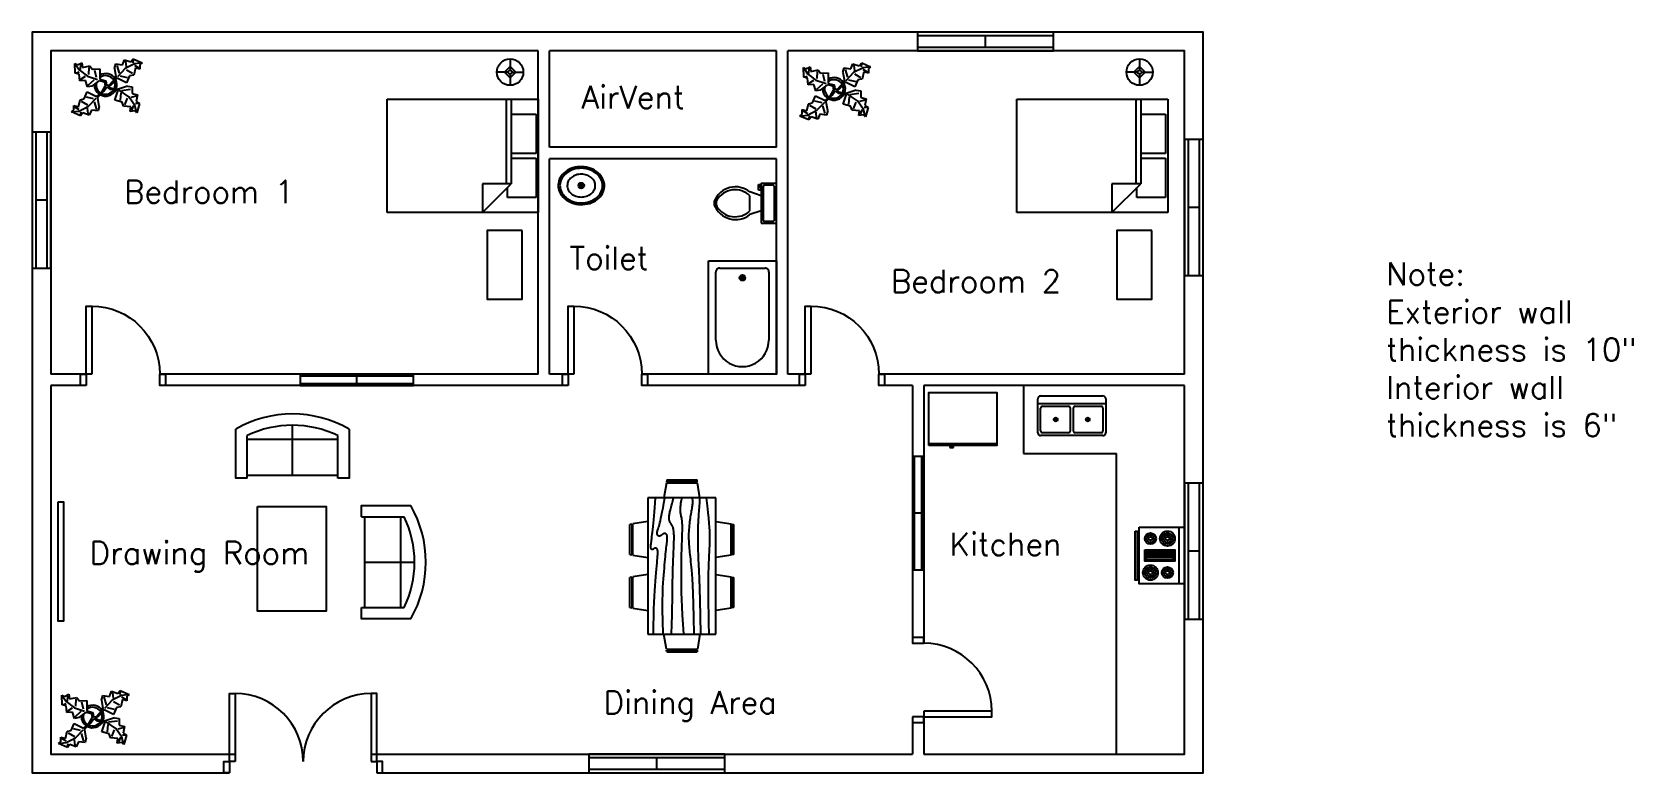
# Model space of a CAD drawing. Header units: inches. Extents: x -34 to 837, y -10 to 1028.
# Drawn here: x -10 to 837, y -10 to 382 of the extents above; entities that cross this region are included whole.
import ezdxf

# ---------------------------------------------------------------- set-up
doc = ezdxf.new("R2010")
doc.units = ezdxf.units.IN
for name, color, linetype in [('Blocks', 130, 'Continuous'), ('Door', 200, 'Continuous'), ('Text', 50, 'Continuous'), ('Window', 30, 'Continuous')]:
    doc.layers.add(name, color=color, linetype=linetype)
doc.styles.get("Standard").update_dxf_attribs({"font": 'simplex.shx'})

# ---------------------------------------------------------------- blocks, each defined once
blk = doc.blocks.new('Door1')
at = {"layer": 'Door'}
for points in [[(-6, 6), (-3, 6), (-3, 42), (-6, 42)], [(-45, 0), (-42, 0), (-42, 6), (-45, 6)], [(-3, 0), (0, 0), (0, 6), (-3, 6)]]:
    blk.add_lwpolyline(points, close=True, dxfattribs=at)
blk.add_arc((-6, 6), 36, 90, 180, dxfattribs=at)
blk = doc.blocks.new('Window1')
at = {"layer": 'Window'}
for p, q in [((0, 6), (-60, 6)), ((-60, 6), (-60, 0)), ((0, 5), (-60, 5)), ((-60, 1), (0, 1)), ((-60, 0), (0, 0)), ((-30, 1), (-30, 5)), ((0, 0), (0, 6))]:
    blk.add_line(p, q, dxfattribs=at)
blk = doc.blocks.new('Window2')
at = {"layer": 'Window'}
for p, q in [((0, 10), (-72, 10)), ((-72, 10), (-72, 0)), ((0, 0), (0, 10)), ((0, 8), (-72, 8)), ((-72, 2), (0, 2)), ((-72, 0), (0, 0)), ((-36, 2), (-36, 8))]:
    blk.add_line(p, q, dxfattribs=at)
blk = doc.blocks.new('Door2')
at = {"layer": 'Door'}
for points in [[(-78, 6), (-81, 6), (-81, 42), (-78, 42)], [(-6, 6), (-3, 6), (-3, 42), (-6, 42)], [(-81, 0), (-84, 0), (-84, 6), (-81, 6)], [(-3, 0), (0, 0), (0, 6), (-3, 6)]]:
    blk.add_lwpolyline(points, close=True, dxfattribs=at)
for centre, start, end in [((-78, 6), 0, 90), ((-6, 6), 90, 180)]:
    blk.add_arc(centre, 36, start, end, dxfattribs=at)
blk = doc.blocks.new('Bath Tub - 26 x 60 in.')
for p, q in [((8, -18), (10, -18)), ((9, -17), (9, -19))]:
    blk.add_line(p, q)
blk.add_lwpolyline([(0, -36), (0, 0), (60, 0), (60, -36)], close=True)
for points in [[(4, -30), (4, -6)], [(6, -4), (42, -4)], [(42, -32), (6, -32)]]:
    blk.add_lwpolyline(points)
for radius in [1.5, 1]:
    blk.add_circle((9, -18), radius)
for centre, radius, start, end in [((5.75, -5.75), 1.77, 81.8699, 188.1301), ((42, -18), 14, 270, 90), ((5.75, -30.25), 1.77, 171.8699, 278.1301)]:
    blk.add_arc(centre, radius, start, end)
blk = doc.blocks.new('Toilet - top')
for p, q in [((-8, -8.5), (-8, -8)), ((-7, -8), (-7, -9.5)), ((-4, -8), (-6, -14)), ((4, -8), (6, -14)), ((9.5, -6), (9.5, -2)), ((-10, -8.5), (-8, -8.5)), ((-10, -9.5), (-10, -8.5)), ((-7, -9.5), (-10, -9.5)), ((4, -14), (-4, -14))]:
    blk.add_line(p, q)
blk.add_lwpolyline([(10.5, -8), (10.5, 0), (-10.5, 0), (-10.5, -8)], close=True)
for points in [[(-9.5, -2), (-9.5, -6)], [(8.5, -1), (-8.5, -1)], [(-8.5, -7), (8.5, -7)]]:
    blk.add_lwpolyline(points)
for centre, radius, start, end in [((-8.62, -1.88), 0.884, 81.8699, 188.1301), ((-8.62, -6.12), 0.884, 171.8699, 278.1301), ((8.62, -1.88), 0.884, 351.8699, 98.1301), ((8.62, -6.12), 0.884, 261.8699, 8.1301), ((3.52, -21.58), 12.17, 141.46911, 247.97143), ((4.2, -21.82), 11.33, 136.36773, 238.94682), ((-3.52, -21.58), 12.17, 292.02843, 38.53071), ((-4.2, -21.82), 11.33, 301.05301, 43.63209), ((0, -27.88), 4, 245.73182, 294.26817), ((0, -29), 4, 254.86053, 285.13947)]:
    blk.add_arc(centre, radius, start, end)
blk = doc.blocks.new('Sink - Oval top')
for p, q in [((-1, 0), (1, 0)), ((0, 1), (0, -1))]:
    blk.add_line(p, q)
at = {"linetype": 'Continuous'}
for points in [[(-12.23, 0.39, 0.117634), (-11.46, -3.36, 0.104469), (-8.88, -6.8, 0.090016), (-5.08, -9.07, 0.08192), (-0.32, -10.02, 0.08192), (4.49, -9.38, 0.090016), (8.42, -7.36, 0.104469), (11.22, -4.09, 0.117634), (12.23, -0.39, 0.117634), (11.46, 3.36, 0.104469), (8.88, 6.8, 0.090016), (5.08, 9.07, 0.08192), (0.32, 10.02, 0.08192), (-4.49, 9.38, 0.090016), (-8.42, 7.36, 0.104469), (-11.22, 4.09, 0.117634)], [(-11.29, 0.16, 0.118622), (-10.52, -3.25, 0.104678), (-8.07, -6.36, 0.089562), (-4.54, -8.37, 0.081185), (-0.13, -9.15, 0.081185), (4.3, -8.49, 0.089562), (7.89, -6.58, 0.104678), (10.42, -3.55, 0.118622), (11.29, -0.16, 0.118622), (10.52, 3.25, 0.104678), (8.07, 6.36, 0.089562), (4.54, 8.37, 0.081185), (0.13, 9.15, 0.081185), (-4.3, 8.49, 0.089562), (-7.89, 6.58, 0.104678), (-10.42, 3.55, 0.118622)], [(-7.42, 0.08, 0.118283), (-6.91, -2.17, 0.104607), (-5.29, -4.21, 0.089718), (-2.97, -5.53, 0.081436), (-0.07, -6.04, 0.081436), (2.84, -5.59, 0.089718), (5.2, -4.33, 0.104607), (6.86, -2.32, 0.118283), (7.42, -0.08, 0.118283), (6.91, 2.17, 0.104607), (5.29, 4.21, 0.089718), (2.97, 5.53, 0.081436), (0.07, 6.04, 0.081436), (-2.84, 5.59, 0.089718), (-5.2, 4.33, 0.104607), (-6.86, 2.32, 0.118283)]]:
    blk.add_lwpolyline(points, format="xyb", close=True, dxfattribs=at)
for radius in [1.5, 1]:
    blk.add_circle((0, 0), radius)
blk = doc.blocks.new('Bed - Queen')
at = {"linetype": 'Continuous'}
for p, q in [((0, -80.00003), (0, 0)), ((0, 0), (59.99999, 0)), ((59.99999, 0), (59.99999, -80.00003)), ((7.99999, -1.2), (28.79998, -1.2)), ((7.99999, -14.4), (7.99999, -1.2)), ((28.79998, -1.2), (28.79998, -14.4)), ((31.19999, -1.2), (51.99999, -1.2)), ((31.19999, -14.4), (31.19999, -1.2)), ((51.99999, -1.2), (51.99999, -16.4)), ((0, -14.4), (44.8, -14.4)), ((44.8, -16.8), (0, -16.8)), ((59.99999, -29.6), (44.8, -14.4)), ((44.8, -14.4), (44.8, -29.6)), ((51.99999, -16.4), (46.79936, -16.4)), ((44.8, -29.6), (59.99999, -29.6)), ((59.99999, -80.00003), (0, -80.00003))]:
    blk.add_line(p, q, dxfattribs=at)
blk = doc.blocks.new('Dining Set - 36 x 72 in.')
at = {"linetype": 'Continuous'}
for p, q in [((-22.2343, 26.00059), (-23.4847, 17.99762)), ((-22.2304, 26), (-5.7608, 26)), ((-22, 27.5), (-22.1562, 26.50042)), ((-5.8416, 26.5), (-22.1534, 26.5)), ((-22, 27.5), (-6, 27.5)), ((-5.8437, 26.49966), (-6, 27.5)), ((-4.5152, 17.99762), (-5.7655, 25.99926)), ((5.7657, 26.00059), (4.5153, 17.99762)), ((5.7696, 26), (22.2392, 26)), ((6, 27.5), (5.8438, 26.50042)), ((22.1584, 26.5), (5.8466, 26.5)), ((6, 27.5), (22, 27.5)), ((22.1563, 26.49966), (22, 27.5)), ((23.4848, 17.99762), (22.2345, 25.99926)), ((36, 18), (-36, 18)), ((-36, 18), (-36, -18)), ((36, -18), (36, 18)), ((-44.0006, 8.23428), (-35.9976, 9.48474)), ((44.0006, 8.23428), (35.9976, 9.48474)), ((-45.5, 8), (-44.5004, 8.15617)), ((-45.5, 8), (-45.5, -8)), ((-44.5, -8.15843), (-44.5, 8.15338)), ((-44, 8.23041), (-44, -8.23915)), ((44, 8.23041), (44, -8.23915)), ((44.5, -8.15843), (44.5, 8.15338)), ((45.5, 8), (44.5005, 8.15617)), ((45.5, 8), (45.5, -8)), ((-44.4997, -8.15631), (-45.5, -8)), ((-35.9976, -9.48476), (-43.9993, -8.2345)), ((35.9976, -9.48476), (43.9993, -8.2345)), ((44.4997, -8.15631), (45.5, -8)), ((-36, -18), (36, -18)), ((-22.2343, -26.0006), (-23.4847, -17.99762)), ((-4.5152, -17.99762), (-5.7655, -25.99928)), ((5.7657, -26.0006), (4.5153, -17.99762)), ((23.4848, -17.99762), (22.2345, -25.99928)), ((-22.2304, -26), (-5.7608, -26)), ((-22, -27.5), (-22.1562, -26.50044)), ((-5.8416, -26.5), (-22.1534, -26.5)), ((-22, -27.5), (-6, -27.5)), ((-5.8437, -26.49967), (-6, -27.5)), ((5.7696, -26), (22.2392, -26)), ((6, -27.5), (5.8438, -26.50044)), ((22.1584, -26.5), (5.8466, -26.5)), ((6, -27.5), (22, -27.5)), ((22.1563, -26.49967), (22, -27.5))]:
    blk.add_line(p, q, dxfattribs=at)
for points in [[(-36, 15), (-31.1772, 14.97754), (-26.8079, 14.91406), (-22.8538, 14.81543), (-19.276, 14.6875), (-16.0362, 14.53613), (-13.0957, 14.36718), (-10.4159, 14.18652), (-7.9583, 14), (-5.6904, 13.81315), (-3.6035, 13.63021), (-1.6954, 13.45508), (0.0365, 13.29166), (1.5945, 13.14388), (2.9811, 13.01562), (4.1988, 12.9108), (5.25, 12.83333), (6.1393, 12.78613), (6.8802, 12.76823), (7.4883, 12.77767), (7.9792, 12.8125), (8.3685, 12.87077), (8.6719, 12.95052), (8.9049, 13.0498), (9.0833, 13.16666), (9.2205, 13.29899), (9.3216, 13.44401), (9.3895, 13.59879), (9.4271, 13.76041), (9.4373, 13.92594), (9.4232, 14.09245), (9.3875, 14.257), (9.3333, 14.41666), (9.2638, 14.56917), (9.1836, 14.71484), (9.0975, 14.85465), (9.0104, 14.98958), (8.9272, 15.1206), (8.8529, 15.2487), (8.7922, 15.37483), (8.75, 15.5), (8.7305, 15.62467), (8.7344, 15.74739), (8.7617, 15.86621), (8.8125, 15.97916), (8.8867, 16.08431), (8.9844, 16.17968), (9.1055, 16.26334), (9.25, 16.33333), (9.4189, 16.38802), (9.6172, 16.42708), (9.8506, 16.45052), (10.125, 16.45833), (10.4463, 16.45052), (10.8203, 16.42708), (11.2529, 16.38802), (11.75, 16.33333), (12.3184, 16.26318), (12.9694, 16.17838), (13.7151, 16.07991), (14.5677, 15.96875), (15.5395, 15.84586), (16.6426, 15.71224), (17.8893, 15.56884), (19.2917, 15.41666), (20.859, 15.25667), (22.5879, 15.08984), (24.4721, 14.91715), (26.5052, 14.73958), (28.6809, 14.5581), (30.9929, 14.3737), (33.4347, 14.18733), (36, 14)], [(-36, 10), (-28.9766, 10.14274), (-23.1725, 10.20442), (-18.4241, 10.19775), (-14.5677, 10.13541), (-11.4399, 10.03011), (-8.877, 9.89453), (-6.7154, 9.74137), (-4.7917, 9.58333), (-2.9698, 9.43082), (-1.2246, 9.28515), (0.4415, 9.14534), (2.026, 9.01041), (3.5266, 8.87939), (4.9408, 8.7513), (6.266, 8.62516), (7.5, 8.5), (8.6411, 8.37549), (9.6914, 8.2539), (10.6538, 8.13818), (11.5312, 8.03125), (12.3267, 7.93603), (13.043, 7.85547), (13.6831, 7.79248), (14.25, 7.75), (14.7471, 7.7303), (15.1797, 7.73307), (15.5537, 7.75732), (15.875, 7.80208), (16.1494, 7.86637), (16.3828, 7.94922), (16.5811, 8.04964), (16.75, 8.16666), (16.8944, 8.29915), (17.0143, 8.44531), (17.1089, 8.60319), (17.1771, 8.77083), (17.218, 8.94629), (17.2305, 9.1276), (17.2137, 9.31282), (17.1667, 9.5), (17.0895, 9.6875), (16.987, 9.875), (16.8649, 10.0625), (16.7292, 10.25), (16.5856, 10.4375), (16.4401, 10.625), (16.2985, 10.8125), (16.1667, 11), (16.05, 11.18733), (15.9518, 11.3737), (15.8752, 11.5581), (15.8229, 11.73958), (15.798, 11.91715), (15.8034, 12.08984), (15.842, 12.25667), (15.9167, 12.41666), (16.0295, 12.56836), (16.1784, 12.70833), (16.3605, 12.83268), (16.5729, 12.9375), (16.8127, 13.01888), (17.0768, 13.07291), (17.3625, 13.0957), (17.6667, 13.08333), (17.9894, 13.03312), (18.3418, 12.94726), (18.7382, 12.82918), (19.1927, 12.68229), (19.7195, 12.51001), (20.3327, 12.31575), (21.0465, 12.10294), (21.875, 11.875), (22.8357, 11.63354), (23.959, 11.37304), (25.2786, 11.08618), (26.8282, 10.76562), (28.6414, 10.40405), (30.752, 9.99414), (33.1936, 9.52856), (36, 9)], [(-36, 5.5), (-30.7157, 5.3348), (-26.069, 5.20963), (-21.9946, 5.11767), (-18.4271, 5.05208), (-15.3009, 5.00602), (-12.5508, 4.97265), (-10.1112, 4.94515), (-7.9167, 4.91666), (-5.909, 4.88167), (-4.0586, 4.83984), (-2.3429, 4.79215), (-0.7396, 4.73958), (0.7739, 4.6831), (2.22, 4.6237), (3.6213, 4.56233), (5, 4.5), (6.373, 4.43782), (7.7344, 4.3776), (9.0723, 4.32129), (10.375, 4.27083), (11.6309, 4.22819), (12.8281, 4.19531), (13.9551, 4.17415), (15, 4.16666), (15.954, 4.17448), (16.819, 4.19791), (17.6001, 4.23698), (18.3021, 4.29166), (18.9299, 4.36198), (19.4883, 4.44791), (19.9823, 4.54948), (20.4167, 4.66666), (20.7969, 4.79899), (21.1302, 4.94401), (21.4245, 5.09879), (21.6875, 5.26041), (21.9271, 5.42594), (22.1511, 5.59245), (22.3672, 5.757), (22.5834, 5.91666), (22.8065, 6.06868), (23.0404, 6.21093), (23.2879, 6.34147), (23.5521, 6.45833), (23.8358, 6.55957), (24.142, 6.64323), (24.4735, 6.70735), (24.8334, 6.75), (25.2235, 6.76969), (25.642, 6.76692), (26.0858, 6.74267), (26.5521, 6.69791), (27.0379, 6.63362), (27.5404, 6.55078), (28.0565, 6.45036), (28.5834, 6.33333), (29.1242, 6.19987), (29.7071, 6.04687), (30.3661, 5.87044), (31.1354, 5.66666), (32.0493, 5.43164), (33.142, 5.16146), (34.4475, 4.85221), (36, 4.5)], [(-36, -1), (-30.7915, -0.6591), (-26.0195, -0.38216), (-21.6519, -0.16284), (-17.6563, 0.00521), (-14.0005, 0.12833), (-10.6523, 0.21289), (-7.5796, 0.26522), (-4.75, 0.29166), (-2.134, 0.29793), (0.2878, 0.28711), (2.5317, 0.26163), (4.6146, 0.22396), (6.5529, 0.17651), (8.3633, 0.12174), (10.0623, 0.06209), (11.6667, 0), (13.1899, -0.06201), (14.6341, -0.1211), (15.9982, -0.17432), (17.2813, -0.21875), (18.4823, -0.25147), (19.6003, -0.26953), (20.6343, -0.27002), (21.5834, -0.25), (22.4481, -0.20768), (23.2357, -0.14584), (23.9549, -0.06836), (24.6146, 0.02083), (25.2235, 0.11784), (25.7904, 0.21875), (26.3241, 0.31966), (26.8334, 0.41666), (27.3265, 0.50618), (27.8099, 0.58593), (28.2894, 0.65397), (28.7709, 0.70833), (29.2601, 0.74707), (29.763, 0.76823), (30.2855, 0.76985), (30.8334, 0.75), (31.4088, 0.70784), (31.9994, 0.64713), (32.589, 0.57275), (33.1615, 0.48958), (33.7008, 0.4025), (34.1908, 0.3164), (34.6153, 0.23616), (34.9584, 0.16666), (35.2099, 0.11165), (35.3848, 0.07031), (35.504, 0.04069), (35.5886, 0.02083), (35.6594, 0.00879), (35.7377, 0.0026), (35.8442, 0.00032), (36, 0)], [(-36, -6.5), (-27.1843, -6.31267), (-20.084, -6.1263), (-14.469, -5.9419), (-10.1094, -5.76042), (-6.7752, -5.58285), (-4.2363, -5.41016), (-2.2629, -5.24333), (-0.625, -5.08334), (0.8708, -4.93099), (2.2715, -4.78646), (3.5872, -4.64974), (4.8281, -4.52084), (6.0046, -4.39974), (7.127, -4.28646), (8.2053, -4.18099), (9.25, -4.08334), (10.2705, -3.99382), (11.2734, -3.91407), (12.2647, -3.84603), (13.25, -3.79167), (14.2354, -3.75293), (15.2266, -3.73177), (16.2295, -3.73015), (17.25, -3.75), (18.2912, -3.79248), (19.3451, -3.85547), (20.4009, -3.93604), (21.4479, -4.03125), (22.4754, -4.13819), (23.4727, -4.25391), (24.4289, -4.37549), (25.3334, -4.5), (26.1785, -4.62492), (26.9694, -4.74935), (27.7145, -4.87281), (28.4219, -4.99479), (29.1, -5.11483), (29.7572, -5.23242), (30.4016, -5.34709), (31.0417, -5.45834), (31.6837, -5.56437), (32.3262, -5.65821), (32.9658, -5.73153), (33.599, -5.77604), (34.2224, -5.78345), (34.8327, -5.74545), (35.4264, -5.65373), (36, -5.5)], [(-36, -10), (-26.4022, -9.81299), (-18.4675, -9.62891), (-11.9839, -9.45069), (-6.7396, -9.28125), (-2.5226, -9.12354), (0.8789, -8.98047), (3.6769, -8.85498), (6.0833, -8.75), (8.2767, -8.66765), (10.3021, -8.60677), (12.1712, -8.56543), (13.8958, -8.54167), (15.4876, -8.53353), (16.9583, -8.53907), (18.3197, -8.55632), (19.5834, -8.58334), (20.7616, -8.61841), (21.8685, -8.66081), (22.9188, -8.71004), (23.9271, -8.76563), (24.9081, -8.82707), (25.8763, -8.89388), (26.8465, -8.96558), (27.8334, -9.04167), (28.8474, -9.12118), (29.8828, -9.20117), (30.93, -9.27824), (31.9792, -9.34896), (33.0205, -9.40991), (34.0443, -9.45768), (35.0407, -9.48885), (36, -9.5)], [(-36, -14.5), (-30.0881, -14.33513), (-25.0332, -14.21224), (-20.7312, -14.12647), (-17.0781, -14.07292), (-13.97, -14.04671), (-11.3027, -14.04297), (-8.9724, -14.05681), (-6.875, -14.08334), (-4.9224, -14.11833), (-3.0905, -14.16016), (-1.3709, -14.20785), (0.2448, -14.26042), (1.7647, -14.3169), (3.1973, -14.3763), (4.5507, -14.43767), (5.8333, -14.5), (7.0554, -14.5621), (8.235, -14.62175), (9.3922, -14.67652), (10.5469, -14.72396), (11.7192, -14.76164), (12.929, -14.78711), (14.1965, -14.79794), (15.5417, -14.79167), (16.9933, -14.76424), (18.6152, -14.70508), (20.4804, -14.60197), (22.6615, -14.44271), (25.2312, -14.21509), (28.2624, -13.9069), (31.8277, -13.50594), (36, -13)]]:
    blk.add_lwpolyline(points, dxfattribs=at)
blk = doc.blocks.new('Plant - Rubber or Philodendron')
at = {"linetype": 'Continuous'}
for p, q in [((-16.2005, 11.4774), (-13.9899, 8.1064)), ((-16.2005, 11.4774), (-14.8639, 10.7964)), ((-16.0159, 6.3329), (-16.2005, 11.4774)), ((-14.8639, 10.7964), (-12.6195, 11.8975)), ((-13.3174, 8.325), (-13.0735, 11.0065)), ((-12.6195, 11.8975), (-12.1909, 9.4345)), ((-12.1909, 9.4345), (-8.3829, 10.3)), ((-8.8369, 9.409), (-9.0894, 5.6095)), ((-8.3829, 10.3), (-7.0549, 8.501)), ((-7.0549, 8.501), (-3.0284, 8.6941)), ((-3.0284, 8.6941), (-3.0709, 3.1041)), ((4.6914, 8.8812), (5.3859, 11.2828)), ((4.6914, 8.8812), (5.5014, 4.4831)), ((5.3859, 11.2828), (8.8871, 10.7908)), ((5.9878, 10.4842), (7.1971, 6.3869)), ((10.3916, 8.7942), (6.2847, 4.4028)), ((8.8871, 10.7908), (9.9809, 13.4933)), ((9.9809, 13.4933), (13.3837, 12.301)), ((15.3859, 11.3055), (10.3916, 8.7942)), ((10.5828, 12.6946), (10.8893, 9.7953)), ((13.3837, 12.301), (14.68, 13.9039)), ((14.5816, 13.2037), (14.3848, 11.8033)), ((14.68, 13.9039), (19.3848, 11.8146)), ((15.7909, 9.1065), (14.8995, 5.3044)), ((15.2875, 10.6053), (17.5907, 9.2105)), ((19.3848, 11.8146), (15.3859, 11.3055)), ((18.1925, 8.4119), (15.7909, 9.1065)), ((19.3848, 11.8146), (18.1868, 10.9119)), ((18.1868, 10.9119), (18.1925, 8.4119)), ((-14.0069, 5.8704), (-16.0159, 6.3329)), ((-15.3434, 6.5514), (-13.9984, 6.9884)), ((-13.5868, 2.2894), (-14.0069, 5.8704)), ((-13.9899, 8.1064), (-9.5434, 4.7185)), ((-10.6784, 2.491), (-13.5868, 2.2894)), ((-13.1329, 3.1804), (-10.6614, 4.727)), ((-9.5858, -0.8715), (-10.6784, 2.491)), ((-9.5434, 4.7185), (-4.1917, 2.9888)), ((-9.1318, 0.0195), (-5.9793, 2.9025)), ((-7.1228, -0.443), (-3.5248, 2.2131)), ((-4.8529, 4.012), (-5.7184, 7.82)), ((-3.5248, 2.2131), (-3.3011, 2.4355)), ((-3.3011, 2.4355), (-0.5306, 1.7947)), ((-3.0709, 3.1041), (0.0797, 2.3163)), ((-0.5306, 1.7947), (-0.2255, -0.5527)), ((-0.5306, 1.7947), (-0.5306, 1.7947)), ((0.0797, 2.3163), (0.4866, -0.031)), ((0.4866, -0.031), (2.1141, 0.2298)), ((2.1141, 0.2298), (5.4346, 3.9146)), ((6.1032, 3.6844), (2.8262, -0.031)), ((5.4346, 3.9146), (5.5014, 4.4831)), ((11.1089, 1.1958), (6.1032, 3.6844)), ((7.7005, 4.8881), (11.5025, 3.9967)), ((14.2977, 6.1031), (10.9934, 7.9956)), ((12.7005, 4.8994), (11.1089, 1.1958)), ((14.8995, 5.3044), (12.7005, 4.8994)), ((-14.4141, -11.4699), (-13.5228, -7.6679)), ((-13.5228, -7.6679), (-11.3237, -7.2629)), ((-12.921, -8.4665), (-9.6166, -10.359)), ((-11.3237, -7.2629), (-9.7321, -3.5593)), ((-6.3237, -7.2516), (-10.1257, -6.3602)), ((-9.7321, -3.5593), (-4.7264, -6.0479)), ((-7.1228, -0.443), (-9.5858, -0.8715)), ((-9.0148, -11.1577), (-4.9047, -6.8122)), ((-2.019, -3.6148), (-4.7264, -6.0479)), ((-4.1246, -6.8466), (-4.0579, -6.2781)), ((-3.3146, -11.2447), (-4.1246, -6.8466)), ((-4.0579, -6.2781), (-0.9375, -3.1608)), ((-2.019, -3.6148), (-0.2255, -0.5527)), ((-0.9375, -3.1608), (0.5883, -0.8135)), ((0.5883, -0.8135), (2.2447, -2.0916)), ((2.8262, -0.031), (1.3003, -0.5527)), ((1.3003, -0.5527), (2.4193, -1.4655)), ((2.2447, -2.0916), (6.7108, -2.6626)), ((2.4193, -1.4655), (6.895, -2.1175)), ((4.943, -7.9659), (6.7108, -2.6626)), ((8.8321, -9.0266), (4.943, -7.9659)), ((11.6605, -0.5413), (6.895, -2.1175)), ((12.3677, -6.1981), (7.219, -2.6772)), ((8.125, -4.0768), (7.7715, -7.9659)), ((8.3544, -2.7453), (13.1973, -2.1704)), ((10.2463, -10.4408), (11.6605, -6.9053)), ((11.6605, -0.5413), (14.1354, -0.8948)), ((15.5496, -10.7943), (12.3677, -6.1981)), ((16.2567, -5.8446), (13.4283, -6.5517)), ((14.1354, -0.8948), (14.1354, -4.4304)), ((14.1354, -4.4304), (16.9638, -5.1375)), ((16.9638, -5.1375), (16.2567, -8.673)), ((-18.008, -14.1781), (-16.8101, -13.2754)), ((-18.008, -14.1781), (-14.0091, -13.669)), ((-13.3032, -16.2674), (-18.008, -14.1781)), ((-16.8157, -10.7754), (-14.4141, -11.4699)), ((-16.8101, -13.2754), (-16.8157, -10.7754)), ((-13.9107, -12.9688), (-16.2139, -11.574)), ((-14.0091, -13.669), (-9.0148, -11.1577)), ((-12.0069, -14.6645), (-13.3032, -16.2674)), ((-13.2048, -15.5672), (-13.008, -14.1668)), ((-8.6042, -15.8568), (-12.0069, -14.6645)), ((-9.206, -15.0581), (-9.5126, -12.1588)), ((-7.5103, -13.1543), (-8.6042, -15.8568)), ((-4.0092, -13.6463), (-7.5103, -13.1543)), ((-4.611, -12.8477), (-5.8203, -8.7504)), ((-3.3146, -11.2447), (-4.0092, -13.6463)), ((9.5392, -11.1479), (8.8321, -9.0266)), ((13.4283, -11.5015), (9.5392, -11.1479)), ((13.0748, -13.9763), (13.4283, -11.5015)), ((15.5496, -13.6228), (13.0748, -13.9763)), ((14.8425, -10.7943), (13.7819, -13.2692)), ((16.6103, -14.6834), (15.5496, -10.7943)), ((16.6103, -14.6834), (15.5496, -13.6228)), ((17.3174, -9.7337), (15.9032, -9.7337)), ((16.2567, -8.673), (18.0245, -9.7337)), ((18.0245, -9.7337), (16.6103, -14.6834))]:
    blk.add_line(p, q, dxfattribs=at)
for centre, radius, start, end in [((0.0308, 0.1664), 6, 178.6147, 235.1169), ((0.0308, 0.1664), 5, 168.1647, 238.6725), ((0, 0), 6.1275, 34.37569, 120.1028), ((-0.0601, -0.2075), 5.2461, 33.82192, 124.9414), ((-0.2664, 0.1682), 5.2775, 338.4094, 20.03007), ((-0.098, 0.1364), 6.1288, 341.2017, 26.09184), ((-0.0234, 0.3825), 6.1492, 242.5812, 331.2714), ((-0.1102, 0.4886), 5.2883, 247.3711, 327.472)]:
    blk.add_arc(centre, radius, start, end, dxfattribs=at)
blk = doc.blocks.new('Sofa - Roundback Loveseat 5 ft.')
at = {"linetype": 'Continuous'}
for p, q in [((0, -32.44198), (0, -5.99998)), ((-24, -33.99998), (-24, -11.46958)), ((-23.9998, -13.38178), (23.99986, -13.38178)), ((24.00004, -33.99998), (24.00004, -11.46958)), ((-24, -32.44198), (24.00004, -32.44198))]:
    blk.add_line(p, q, dxfattribs=at)
for points in [[(-24, -33.99998), (-30, -33.99998), (-30, -7.99998)], [(30.00004, -7.99998), (30.00004, -33.99998), (24.00004, -33.99998)]]:
    blk.add_lwpolyline(points, dxfattribs=at)
for centre, radius, start, end in [((0, -60.24998), 60.24998, 60.13715, 119.8628), ((0, -61.38438), 55.38444, 64.32083, 115.6792)]:
    blk.add_arc(centre, radius, start, end, dxfattribs=at)
blk = doc.blocks.new('Range-Oven - 30 in top')
for p, q in [((0, -3), (30, -3)), ((12, -6), (18, -6)), ((13, -20), (13, -6)), ((14, -6), (14, -20)), ((15, -20), (15, -6)), ((16, -6), (16, -20)), ((17, -20), (17, -6)), ((6, -24), (6, -25)), ((8, -25), (8, -24)), ((18, -20), (12, -20)), ((22, -25), (22, -24)), ((24, -24), (24, -25))]:
    blk.add_line(p, q)
for points in [[(0, -24), (0, 0), (30, 0), (30, -24)], [(12, -21), (12, -5), (18, -5), (18, -21)], [(2, -26), (2, -25), (28, -25), (28, -26)]]:
    blk.add_lwpolyline(points, close=True)
for centre, radius in [((6, -9), 4), ((6, -9), 3), ((6, -9), 2), ((6, -9), 1), ((24, -9), 3), ((24, -9), 2), ((24, -9), 1), ((6, -18), 3), ((6, -18), 2), ((24, -18), 4), ((24, -18), 3), ((24, -18), 2), ((6, -18), 1), ((24, -18), 1)]:
    blk.add_circle(centre, radius)
blk = doc.blocks.new('Refrigerator-2 door - 36 in top')
for p, q in [((0, -26.999999), (36, -26.999999)), ((11, -27.999999), (11, -28.999999)), ((11, -28.999999), (13, -28.999999)), ((12, -26.999999), (12, -28.999999)), ((13, -28.999999), (13, -27.999999))]:
    blk.add_line(p, q)
blk.add_lwpolyline([(0, -27.999999), (0, 0), (36, 0), (36, -27.999999)], close=True)
blk = doc.blocks.new('Sink-double - 36 in top')
for p, q in [((-18, -4), (18, -4)), ((-0.75, -18.5), (-0.75, -6.5)), ((0.75, -6.5), (0.75, -18.5))]:
    blk.add_line(p, q)
for points in [[(-16.5, 0), (16.5, 0)], [(-18, -19.5), (-18, -1.5)], [(-16.5, -18.5), (-16.5, -6.5)], [(-15.5, -5.5), (-1.75, -5.5)], [(1.75, -5.5), (15.5, -5.5)], [(16.5, -6.5), (16.5, -18.5)], [(18, -1.5), (18, -19.5)], [(16.5, -21), (-16.5, -21)], [(-1.75, -19.5), (-15.5, -19.5)], [(15.5, -19.5), (1.75, -19.5)]]:
    blk.add_lwpolyline(points)
for centre, radius in [((-8.5, -12.5), 1), ((-8.5, -12.5), 0.5), ((8.5, -12.5), 1), ((8.5, -12.5), 0.5)]:
    blk.add_circle(centre, radius)
for centre, radius, start, end in [((-16.5, -1.5), 1.5, 90, 180), ((16.5, -1.5), 1.5, 0, 90), ((-15.5, -6.5), 1, 90, 180), ((-1.75, -6.5), 1, 0, 90), ((1.75, -6.5), 1, 90, 180), ((15.5, -6.5), 1, 0, 90), ((-16.5, -19.5), 1.5, 180, 270), ((-15.5, -18.5), 1, 180, 270), ((-1.75, -18.5), 1, 270, 0), ((1.75, -18.5), 1, 180, 270), ((15.5, -18.5), 1, 270, 0), ((16.5, -19.5), 1.5, 270, 0)]:
    blk.add_arc(centre, radius, start, end)
blk = doc.blocks.new('Lamp - Table')
at = {"linetype": 'Continuous'}
for p, q in [((-1, 0), (-7, 0)), ((0, 3), (-3, 0)), ((-3, 0), (0, -3)), ((0, 7), (0, 1)), ((3, 0), (0, 3)), ((0, -3), (3, 0)), ((1, 0), (7, 0)), ((0, -1), (0, -7))]:
    blk.add_line(p, q, dxfattribs=at)
for radius in [7, 1]:
    blk.add_circle((0, 0), radius, dxfattribs=at)

msp = doc.modelspace()

# ---------------------------------------------------------------- linework, layer by layer
for p, q in [((257.92, 200.98), (257.92, 371.98)), ((263.92, 320.98), (263.92, 371.98)), ((383.92, 320.98), (383.92, 371.98)), ((389.92, 200.98), (389.92, 371.98)), ((383.92, 320.98), (263.92, 320.98)), ((263.92, 200.98), (263.92, 314.98)), ((383.92, 314.98), (263.92, 314.98)), ((383.92, 200.98), (383.92, 314.98)), ((21.58, 200.98), (-0.08, 200.98)), ((18.58, 194.98), (-0.08, 194.98)), ((257.92, 200.98), (57.58, 200.98)), ((263.92, 194.98), (57.58, 194.98)), ((276.72, 200.98), (263.92, 200.98)), ((273.72, 194.98), (263.92, 194.98)), ((383.92, 200.98), (312.72, 200.98)), ((383.92, 194.98), (312.72, 194.98)), ((399.25, 194.98), (383.92, 194.98)), ((402.25, 200.98), (389.92, 200.98)), ((455.92, 200.98), (438.25, 200.98)), ((455.92, 194.98), (438.25, 194.98)), ((599.92, 200.98), (455.92, 200.98)), ((455.92, 194.98), (455.92, 58.65)), ((599.92, 194.98), (461.92, 194.98)), ((461.92, 194.98), (461.92, 58.65)), ((599.92, 14.98), (599.92, 194.98)), ((455.92, 19.65), (455.92, -0.02)), ((461.92, 22.65), (461.92, -0.02)), ((599.92, -0.02), (599.92, 14.98))]:
    msp.add_line(p, q)
for points in [[(172.5, -10.02), (609.92, -10.02), (609.92, 381.98), (-10.08, 381.98), (-10.08, -10.02), (94.5, -10.02)], [(257.92, 371.98), (-0.08, 371.98), (-0.08, 200.98)], [(383.92, 371.98), (263.92, 371.98)], [(599.92, 200.98), (599.92, 371.98), (389.92, 371.98)], [(-0.08, 194.98), (-0.08, -0.02), (97.5, -0.02)], [(461.92, -0.02), (599.92, -0.02), (599.92, 194.98)], [(169.5, -0.02), (455.92, -0.02)]]:
    msp.add_lwpolyline(points)
at = {"layer": 'Blocks'}
for p, q in [((514.75, 194.98), (514.75, 158.98)), ((514.75, 158.98), (563.92, 158.98)), ((563.92, -0.02), (563.92, 158.98))]:
    msp.add_line(p, q, dxfattribs=at)
for points in [[(249.36, 276.94), (230.88, 276.94), (230.88, 240.71), (249.36, 240.71)], [(582.61, 276.94), (564.13, 276.94), (564.13, 240.71), (582.61, 240.71)], [(3.71, 133.36), (6.65, 133.36), (6.65, 70.27), (3.71, 70.27)], [(109.25, 130.89), (145.56, 130.89), (145.56, 75.54), (109.25, 75.54)]]:
    msp.add_lwpolyline(points, close=True, dxfattribs=at)

# ---------------------------------------------------------------- block references
for name, p in [('Plant - Rubber or Philodendron', (28.86, 353.86)), ('Lamp - Table', (242.96, 360.79)), ('Plant - Rubber or Philodendron', (414.42, 351.73)), ('Lamp - Table', (576.21, 360.79)), ('Sink - Oval top', (280.66, 300.73)), ('Refrigerator-2 door - 36 in top', (464.69, 191.26)), ('Sink-double - 36 in top', (540.3, 189.48)), ('Sofa - Roundback Loveseat 5 ft.', (127.76, 179.94)), ('Plant - Rubber or Philodendron', (21.98, 19.69))]:
    msp.add_blockref(name, p, dxfattribs=at)
for name, p, rotation in [('Bed - Queen', (257.92, 346.48), 270), ('Bed - Queen', (591.17, 346.48), 270), ('Toilet - top', (383.92, 291.4), 270), ('Bath Tub - 26 x 60 in.', (383.92, 260.98), 270), ('Dining Set - 36 x 72 in.', (333.92, 99.48), 90), ('Sofa - Roundback Loveseat 5 ft.', (198.4, 101.47), 270), ('Range-Oven - 30 in top', (599.92, 119.98), 270)]:
    msp.add_blockref(name, p, dxfattribs=dict(at, rotation=rotation))
at = {"layer": 'Window'}
for name, p in [('Window2', (530.64, 371.98)), ('Window1', (191.92, 194.98)), ('Door2', (175.5, -10.02)), ('Window2', (356.7, -10.02))]:
    msp.add_blockref(name, p, dxfattribs=at)
for name, p, rotation in [('Window2', (-0.08, 329.05), 90), ('Window2', (609.92, 325.2), 90), ('Window1', (461.92, 157.48), 90), ('Window2', (609.92, 143.39), 90), ('Door1', (455.92, 16.65), 270)]:
    msp.add_blockref(name, p, dxfattribs=dict(at, rotation=rotation))
at = {"layer": 'Window', "xscale": -1}
for p in [(15.58, 194.98), (270.72, 194.98), (396.25, 194.98)]:
    msp.add_blockref('Door1', p, dxfattribs=at)

# ---------------------------------------------------------------- texts
at = {"layer": 'Text', "char_height": 12, "attachment_point": 1}
for s, width, insert in [('AirVent', 116.6076, (280.87, 353.53)), ('Bedroom 1', 116.6076, (38.67, 303.48)), ('Toilet', 116.6076, (274.47, 268.36)), ('Bedroom 2', 116.6076, (444.6, 256.12)), ('Note:\\PExterior wall thickness is 10"\\PInterior wall thickness is 6"', 174.7598, (706.72, 259.98)), ('Drawing Room', 116.6076, (20.49, 112.36)), ('Kitchen', 116.6076, (475.68, 116.95)), ('Dining Area', 116.6076, (292.56, 33.33))]:
    msp.add_mtext_dynamic_manual_height_columns(s, width=width, gutter_width=12.5, heights=[0], dxfattribs=dict(at, insert=insert))

doc.saveas('drawing.dxf')
